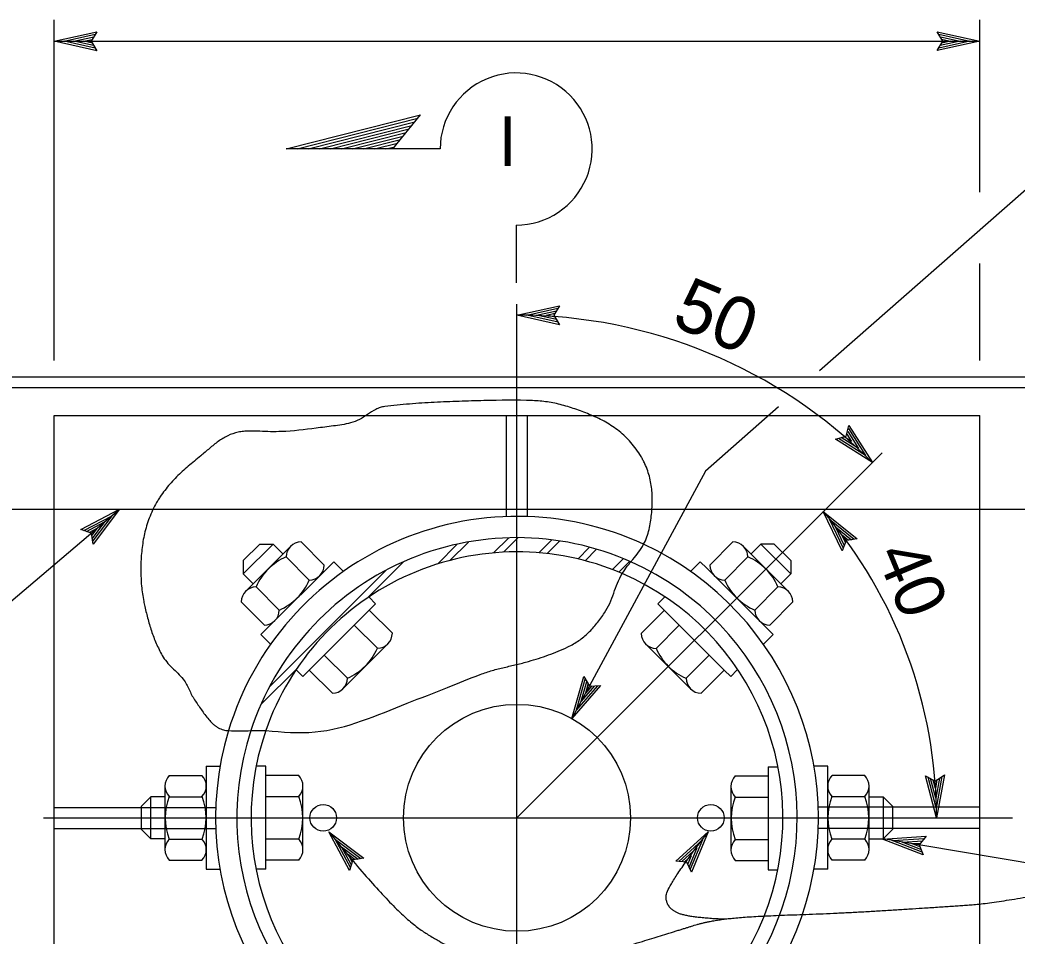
# Model space of a CAD drawing. Extents: x -893 to 867, y -474 to 712.
# Drawn here: x -694.7 to -554, y 455.5 to 584.7 of the extents above; entities that cross this region are included whole.
import ezdxf

# ---------------------------------------------------------------- set-up
doc = ezdxf.new("R2010")
doc.units = 0
for name, color, linetype in [('str_Center-Line-A', 7, 'Continuous'), ('str_Dimensions-A', 7, 'Continuous'), ('str_Misc-Steel-B', 7, 'Continuous'), ('str_Misc-Steel-D', 7, 'Continuous'), ('str_Misc-Steel-E', 7, 'Continuous'), ('str_Text-A', 7, 'Continuous')]:
    doc.layers.add(name, color=color, linetype=linetype)

msp = doc.modelspace()

# ---------------------------------------------------------------- linework, layer by layer
at = {"layer": 'str_Center-Line-A'}
for p, q in [((-624.57, 410.02), (-624.57, 544.65)), ((-691.35, 472.21), (-554.68, 472.21))]:
    msp.add_line(p, q, dxfattribs=at)
at = {"layer": 'str_Dimensions-A'}
for p, q in [((-689.83, 536.71), (-689.83, 584.71)), ((-559.31, 560.41), (-559.31, 584.71)), ((-689.83, 581.71), (-683.83, 583.04)), ((-688.44, 581.71), (-684.06, 582.68)), ((-687.06, 581.7), (-684.24, 582.33)), ((-683.83, 583.04), (-684.63, 581.71)), ((-683.83, 583.04), (-683.83, 583.04)), ((-564.51, 581.71), (-565.31, 583.05)), ((-565.31, 583.05), (-565.31, 583.05)), ((-565.31, 583.05), (-559.31, 581.71)), ((-565.09, 582.69), (-560.69, 581.71)), ((-564.86, 582.33), (-562.07, 581.71)), ((-689.83, 581.71), (-559.31, 581.71)), ((-683.83, 580.37), (-689.83, 581.71)), ((-689.83, 581.71), (-689.83, 581.71)), ((-684.04, 580.72), (-688.45, 581.7)), ((-684.28, 581.08), (-687.06, 581.7)), ((-685.68, 581.7), (-684.47, 581.97)), ((-684.45, 581.43), (-685.68, 581.7)), ((-684.63, 581.71), (-683.83, 580.37)), ((-559.31, 581.71), (-565.31, 580.38)), ((-565.31, 580.38), (-564.51, 581.71)), ((-560.7, 581.7), (-565.07, 580.73)), ((-562.07, 581.71), (-564.9, 581.08)), ((-564.68, 581.98), (-563.45, 581.71)), ((-563.45, 581.71), (-564.66, 581.44)), ((-559.31, 581.71), (-559.31, 581.71)), ((-683.83, 580.37), (-683.83, 580.37)), ((-565.31, 580.38), (-565.31, 580.38)), ((-550.24, 563.05), (-581.9, 535.22)), ((-559.31, 536.71), (-559.31, 550.35)), ((-624.57, 543.08), (-618.57, 544.41)), ((-618.57, 544.41), (-619.37, 543.08)), ((-618.57, 544.41), (-618.57, 544.41)), ((-618.57, 541.74), (-624.57, 543.08)), ((-624.57, 543.08), (-624.57, 543.08)), ((-618.78, 542.1), (-623.19, 543.08)), ((-623.18, 543.08), (-618.8, 544.05)), ((-621.8, 543.08), (-618.98, 543.7)), ((-619.02, 542.46), (-621.8, 543.08)), ((-620.42, 543.08), (-619.21, 543.34)), ((-619.19, 542.8), (-620.42, 543.08)), ((-619.37, 543.08), (-618.57, 541.74)), ((-618.57, 541.74), (-618.57, 541.74)), ((-587.68, 530.14), (-597.99, 521.08)), ((-578.13, 526), (-577.75, 527.51)), ((-577.75, 527.51), (-577.75, 527.51)), ((-577.75, 527.51), (-574.45, 522.32)), ((-579.63, 525.62), (-578.13, 526)), ((-578.05, 526.32), (-577.38, 525.25)), ((-577.93, 526.69), (-576.4, 524.28)), ((-577.84, 527.11), (-575.43, 523.3)), ((-574.45, 522.32), (-579.63, 525.62)), ((-579.63, 525.62), (-579.63, 525.62)), ((-575.44, 523.3), (-579.21, 525.71)), ((-576.4, 524.28), (-578.84, 525.83)), ((-577.38, 525.25), (-578.42, 525.92)), ((-624.57, 472.21), (-573.08, 523.69)), ((-574.45, 522.32), (-574.45, 522.32)), ((-597.99, 521.08), (-616.83, 486.21)), ((-726.88, 476.46), (-680.63, 515.71)), ((-686.07, 512.85), (-680.63, 515.71)), ((-685.67, 512.71), (-681.68, 514.81)), ((-681.69, 514.8), (-684.39, 511.24)), ((-680.63, 515.71), (-684.34, 510.81)), ((-680.63, 515.71), (-680.63, 515.71)), ((-578.69, 509.87), (-581.37, 515.4)), ((-581.37, 515.4), (-581.37, 515.4)), ((-581.37, 515.4), (-576.6, 511.53)), ((-685.26, 512.59), (-682.74, 513.92)), ((-682.74, 513.92), (-684.48, 511.61)), ((-578.55, 510.26), (-580.51, 514.32)), ((-580.5, 514.32), (-577.03, 511.49)), ((-684.59, 512.34), (-686.07, 512.85)), ((-686.07, 512.85), (-686.07, 512.85)), ((-684.9, 512.44), (-683.79, 513.03)), ((-684.34, 510.81), (-684.59, 512.34)), ((-683.79, 513.03), (-684.54, 512.04)), ((-578.41, 510.67), (-579.65, 513.24)), ((-579.65, 513.24), (-577.41, 511.41)), ((-578.25, 511.02), (-578.8, 512.16)), ((-578.8, 512.16), (-577.84, 511.37)), ((-684.34, 510.81), (-684.34, 510.81)), ((-578.14, 511.33), (-578.69, 509.87)), ((-576.6, 511.53), (-578.14, 511.33)), ((-576.6, 511.53), (-576.6, 511.53)), ((-578.69, 509.87), (-578.69, 509.87)), ((-616.83, 486.21), (-615.15, 492.12)), ((-612.8, 490.85), (-616.83, 486.21)), ((-616.17, 487.44), (-614.94, 491.74)), ((-613.21, 490.83), (-616.17, 487.42)), ((-615.51, 488.64), (-614.72, 491.42)), ((-613.64, 490.8), (-615.51, 488.64)), ((-615.15, 492.12), (-615.15, 492.12)), ((-615.15, 492.12), (-614.36, 490.78)), ((-614.86, 489.85), (-614.52, 491.05)), ((-614.03, 490.81), (-614.86, 489.85)), ((-614.36, 490.78), (-612.8, 490.85)), ((-612.8, 490.85), (-612.8, 490.85)), ((-616.83, 486.21), (-616.83, 486.21)), ((-565.41, 472.21), (-566.97, 478.15)), ((-566.97, 478.15), (-566.97, 478.15)), ((-566.97, 478.15), (-565.61, 477.4)), ((-565.61, 477.4), (-564.3, 478.25)), ((-564.3, 478.25), (-565.41, 472.21)), ((-564.3, 478.25), (-564.3, 478.25)), ((-565.47, 473.6), (-566.6, 477.93)), ((-565.52, 474.97), (-566.25, 477.77)), ((-565.57, 476.35), (-565.88, 477.54)), ((-565.34, 477.59), (-565.57, 476.35)), ((-565, 477.78), (-565.52, 474.97)), ((-564.65, 478.02), (-565.46, 473.58)), ((-565.41, 472.21), (-565.41, 472.21)), ((-648.2, 464.8), (-651.09, 470.23)), ((-651.09, 470.23), (-651.09, 470.23)), ((-651.09, 470.23), (-646.18, 466.54)), ((-602.16, 466.1), (-597.6, 470.23)), ((-597.6, 470.23), (-599.98, 464.56)), ((-597.6, 470.23), (-597.6, 470.23)), ((-648.07, 465.2), (-650.19, 469.18)), ((-650.18, 469.17), (-646.6, 466.48)), ((-601.74, 466.07), (-598.4, 469.1)), ((-598.4, 469.09), (-600.13, 464.96)), ((-573, 469.21), (-566.87, 469.6)), ((-567.28, 466.97), (-573, 469.21)), ((-573, 469.21), (-573, 469.21)), ((-545.38, 464.63), (-572.94, 469.24)), ((-567.44, 467.35), (-571.64, 469)), ((-571.63, 469), (-567.16, 469.28)), ((-570.27, 468.79), (-567.39, 468.97)), ((-567.62, 467.74), (-570.27, 468.79)), ((-568.91, 468.57), (-567.67, 468.65)), ((-567.74, 468.11), (-568.91, 468.57)), ((-566.87, 469.6), (-567.87, 468.41)), ((-567.87, 468.41), (-567.28, 466.97)), ((-566.87, 469.6), (-566.87, 469.6)), ((-647.95, 465.61), (-649.3, 468.13)), ((-649.3, 468.13), (-646.98, 466.39)), ((-647.8, 465.97), (-648.4, 467.08)), ((-648.4, 467.08), (-647.41, 466.34)), ((-601.31, 466.05), (-599.2, 467.97)), ((-599.2, 467.97), (-600.31, 465.3)), ((-567.28, 466.97), (-567.28, 466.97)), ((-647.71, 466.28), (-648.2, 464.8)), ((-646.18, 466.54), (-647.71, 466.28)), ((-646.18, 466.54), (-646.18, 466.54)), ((-600.6, 465.98), (-602.16, 466.1)), ((-602.16, 466.1), (-602.16, 466.1)), ((-600.93, 466), (-600, 466.84)), ((-599.98, 464.56), (-600.6, 465.98)), ((-600, 466.84), (-600.47, 465.7)), ((-648.2, 464.8), (-648.2, 464.8)), ((-599.98, 464.56), (-599.98, 464.56))]:
    msp.add_line(p, q, dxfattribs=at)
for centre, radius, start, end in [((-624.57, 472.21), 70.87, 45, 89.9999), ((-631.87, 472.21), 66.46, 0, 40.5444)]:
    msp.add_arc(centre, radius, start, end, dxfattribs=at)
for points in [[(-651.09, 470.23), (-642.07, 459), (-633.7, 453.49), (-623.8, 449.97), (-609.71, 453.93), (-601.79, 456.35), (-597.6, 457.68), (-591.66, 458.34), (-579.06, 458.75), (-565.36, 459.61), (-556.69, 460.2), (-547.2, 462.08)], [(-595.18, 457.9), (-600.69, 458.12), (-603.55, 459.66), (-603.55, 462.52), (-597.6, 470.23)]]:
    msp.add_open_spline(points, degree=2, dxfattribs=at)
at = {"layer": 'str_Misc-Steel-B'}
for p, q in [((-689.83, 515.71), (-689.83, 528.95)), ((-689.83, 528.95), (-559.31, 528.95)), ((-626.07, 514.69), (-626.07, 528.95)), ((-623.07, 514.69), (-623.07, 528.95)), ((-559.31, 515.71), (-559.31, 528.95)), ((-689.83, 428.71), (-689.83, 515.71)), ((-559.31, 428.71), (-559.31, 515.71)), ((-663.17, 508.48), (-660.84, 510.81)), ((-663.17, 506.61), (-658.97, 510.81)), ((-656.5, 510.48), (-662.84, 504.14)), ((-660.84, 510.81), (-658.97, 510.81)), ((-657.57, 509.41), (-658.97, 510.81)), ((-655.02, 511.11), (-651.76, 507.84)), ((-594.11, 511.11), (-597.38, 507.84)), ((-586.29, 504.14), (-592.63, 510.48)), ((-591.56, 509.41), (-590.16, 510.81)), ((-588.29, 510.81), (-590.16, 510.81)), ((-590.16, 510.81), (-585.96, 506.61)), ((-588.29, 510.81), (-585.96, 508.48)), ((-663.17, 508.48), (-663.17, 506.61)), ((-650.42, 508.32), (-659.78, 498.97)), ((-657.13, 509), (-653.87, 505.73)), ((-650.42, 508.32), (-649.04, 506.95)), ((-598.72, 508.32), (-600.09, 506.95)), ((-597.81, 507.42), (-598.72, 508.32)), ((-592, 509), (-595.27, 505.73)), ((-585.96, 508.48), (-585.96, 506.61)), ((-661.77, 505.21), (-663.17, 506.61)), ((-588.45, 498.06), (-597.81, 507.42)), ((-587.36, 505.21), (-585.96, 506.61)), ((-661.36, 504.77), (-658.09, 501.51)), ((-587.78, 504.77), (-591.04, 501.51)), ((-663.47, 502.66), (-660.2, 499.39)), ((-644.51, 502.4), (-645.44, 503.33)), ((-645.42, 501.49), (-644.51, 502.4)), ((-604.7, 502.39), (-603.76, 503.33)), ((-604.7, 502.39), (-595.34, 493.03)), ((-585.66, 502.66), (-588.93, 499.39)), ((-654.77, 492.13), (-645.42, 501.49)), ((-642.15, 498.23), (-645.42, 501.49)), ((-607.06, 498.22), (-603.79, 501.48)), ((-644.26, 496.11), (-647.53, 499.38)), ((-604.94, 496.1), (-601.68, 499.37)), ((-659.78, 498.97), (-660.69, 498.06)), ((-660.69, 498.06), (-659.31, 496.68)), ((-589.82, 496.68), (-588.45, 498.06)), ((-649.11, 490.4), (-642.78, 496.74)), ((-606.43, 496.73), (-600.09, 490.4)), ((-648.49, 491.89), (-651.75, 495.16)), ((-600.72, 491.88), (-597.45, 495.15)), ((-654.77, 492.13), (-655.71, 493.07)), ((-650.6, 489.78), (-653.86, 493.04)), ((-598.61, 489.77), (-595.34, 493.03)), ((-595.34, 493.03), (-594.43, 492.13)), ((-594.43, 492.13), (-593.5, 493.06)), ((-662.1, 484.5), (-659.99, 484.5)), ((-673.61, 478.18), (-668.99, 478.18)), ((-668.39, 479.47), (-666.44, 479.47)), ((-668.39, 479.47), (-668.39, 466.23)), ((-659.98, 479.47), (-661.3, 479.47)), ((-659.98, 478.18), (-659.98, 479.47)), ((-655.36, 478.18), (-659.98, 478.18)), ((-659.98, 464.95), (-659.98, 478.18)), ((-593.79, 478.13), (-589.17, 478.13)), ((-589.17, 479.41), (-587.85, 479.41)), ((-589.17, 479.41), (-589.17, 466.18)), ((-580.75, 479.47), (-582.69, 479.47)), ((-580.75, 478.18), (-580.75, 479.47)), ((-580.75, 464.95), (-580.75, 478.18)), ((-575.52, 478.18), (-580.14, 478.18)), ((-674.22, 476.69), (-674.22, 467.72)), ((-654.75, 467.73), (-654.75, 476.69)), ((-594.39, 476.63), (-594.39, 467.67)), ((-574.92, 467.72), (-574.92, 476.69)), ((-677.51, 473.86), (-676.19, 475.18)), ((-674.22, 475.18), (-676.19, 475.18)), ((-676.19, 469.24), (-676.19, 475.18)), ((-673.61, 475.19), (-668.99, 475.19)), ((-655.36, 475.19), (-659.98, 475.19)), ((-593.79, 475.14), (-589.17, 475.14)), ((-575.52, 475.19), (-580.14, 475.19)), ((-574.92, 475.18), (-572.94, 475.18)), ((-571.62, 473.86), (-572.94, 475.18)), ((-572.94, 475.18), (-572.94, 469.24)), ((-689.83, 473.65), (-667, 473.65)), ((-677.51, 470.56), (-677.51, 473.86)), ((-559.31, 473.71), (-582.08, 473.71)), ((-571.62, 473.86), (-571.62, 470.56)), ((-689.83, 470.71), (-667.06, 470.71)), ((-677.51, 470.56), (-676.19, 469.24)), ((-559.31, 470.71), (-582.08, 470.71)), ((-571.62, 470.56), (-572.94, 469.24)), ((-674.22, 469.24), (-676.19, 469.24)), ((-673.61, 469.22), (-668.99, 469.22)), ((-655.36, 469.22), (-659.98, 469.22)), ((-593.79, 469.17), (-589.17, 469.17)), ((-575.52, 469.22), (-580.14, 469.22)), ((-574.92, 469.24), (-572.94, 469.24)), ((-673.61, 466.23), (-668.99, 466.23)), ((-668.39, 466.23), (-668.39, 464.95)), ((-655.36, 466.23), (-659.98, 466.23)), ((-593.79, 466.18), (-589.17, 466.18)), ((-589.17, 466.18), (-589.17, 464.89)), ((-575.52, 466.23), (-580.14, 466.23)), ((-668.39, 464.95), (-666.44, 464.95)), ((-659.98, 464.95), (-661.3, 464.95)), ((-589.17, 464.89), (-587.85, 464.89)), ((-580.75, 464.95), (-582.69, 464.95))]:
    msp.add_line(p, q, dxfattribs=at)
for centre, radius in [((-624.57, 472.21), 16), ((-651.89, 472.21), 1.88), ((-597.24, 472.21), 1.88)]:
    msp.add_circle(centre, radius, dxfattribs=at)
for centre, radius, start, end in [((-624.57, 472.21), 42.5, 65.1621, 163.1799), ((-624.57, 472.21), 42.5, 163.1799, 65.162), ((-654.99, 508.96), 2.15, 90.9647, 179.0353), ((-594.15, 508.96), 2.15, 0.9647, 89.0353), ((-653.93, 501.57), 8.09, 113.3259, 156.6741), ((-653.9, 507.88), 2.15, 270.9647, 359.0353), ((-595.23, 507.88), 2.15, 180.9647, 269.0353), ((-595.2, 501.57), 8.09, 23.3259, 66.6741), ((-661.29, 508.93), 8.09, 293.3259, 336.6741), ((-587.84, 508.93), 8.09, 203.3259, 246.6741), ((-661.32, 502.62), 2.15, 90.9647, 179.0353), ((-587.81, 502.62), 2.15, 0.9647, 89.0353), ((-660.24, 501.54), 2.15, 270.9647, 359.0353), ((-588.89, 501.54), 2.15, 180.9647, 269.0353), ((-644.3, 498.26), 2.15, 270.9647, 359.0353), ((-604.91, 498.25), 2.15, 180.9647, 269.0353), ((-651.69, 499.32), 8.09, 293.3259, 336.6741), ((-597.52, 499.31), 8.09, 203.3259, 246.6741), ((-650.63, 491.92), 2.15, 270.9647, 359.0353), ((-598.57, 491.92), 2.15, 180.9647, 269.0353), ((-672.07, 476.69), 2.15, 135.9647, 224.0353), ((-670.54, 476.69), 2.15, 315.9647, 44.0353), ((-656.9, 476.69), 2.15, 315.9647, 44.0353), ((-592.24, 476.63), 2.15, 135.9647, 224.0353), ((-578.6, 476.69), 2.15, 135.9647, 224.0353), ((-577.07, 476.69), 2.15, 315.9647, 44.0353), ((-666.09, 472.21), 8.09, 158.3259, 201.6741), ((-676.51, 472.21), 8.09, 338.3259, 21.6741), ((-662.87, 472.21), 8.09, 338.3259, 21.6741), ((-586.27, 472.15), 8.09, 158.3259, 201.6741), ((-572.63, 472.21), 8.09, 158.3259, 201.6741), ((-583.04, 472.21), 8.09, 338.3259, 21.6741), ((-672.07, 467.73), 2.15, 135.9647, 224.0353), ((-670.54, 467.73), 2.15, 315.9647, 44.0353), ((-656.9, 467.73), 2.15, 315.9647, 44.0353), ((-592.24, 467.67), 2.15, 135.9647, 224.0353), ((-578.6, 467.73), 2.15, 135.9647, 224.0353), ((-577.07, 467.73), 2.15, 315.9647, 44.0353)]:
    msp.add_arc(centre, radius, start, end, dxfattribs=at)
for points in [[(-608.51, 508.3), (-608.22, 508.65), (-607.42, 509.65), (-606.71, 510.77), (-606.26, 511.81), (-605.94, 512.87), (-605.73, 513.93), (-605.6, 514.99), (-605.49, 517.03), (-605.63, 519.08), (-606.13, 521.12), (-606.54, 522.14), (-606.8, 522.65), (-607.08, 523.15), (-608.52, 525.14), (-610.17, 526.72), (-612.04, 527.98), (-613.05, 528.51), (-614.13, 528.99), (-616.14, 529.77), (-617.16, 530.1), (-618.21, 530.41), (-620.28, 530.85), (-622.37, 531.03), (-629.23, 531.03), (-632.74, 530.93), (-636.24, 530.78), (-639.73, 530.55), (-641.48, 530.39), (-643.23, 530.2), (-643.87, 530.05), (-644.48, 529.79), (-645.65, 529.09), (-646.8, 528.36), (-648.05, 527.88), (-650.47, 527.46), (-652.9, 527.14), (-657.78, 526.67), (-659.31, 526.65), (-660.84, 526.72), (-662.37, 526.74), (-663.14, 526.7), (-663.52, 526.65), (-663.9, 526.58), (-665.36, 526.08), (-666.69, 525.28), (-667.94, 524.29), (-669.18, 523.24), (-670.94, 521.77), (-672.58, 520.27), (-674.07, 518.61), (-674.75, 517.68), (-675.08, 517.18), (-675.39, 516.66), (-676.43, 514.48), (-677.1, 512.27), (-677.47, 510.03), (-677.62, 507.77), (-677.61, 506.33), (-677.52, 504.89), (-677.21, 502.73), (-677.06, 502.02), (-676.6, 500.16), (-676.05, 498.35), (-675.35, 496.59), (-674.94, 495.73), (-674.46, 494.88), (-673.79, 493.98), (-673, 493.17), (-672.21, 492.39), (-671.5, 491.55), (-671.08, 490.85), (-670.72, 490.12), (-670.36, 489.38), (-669.92, 488.67), (-669.45, 487.99), (-668.96, 487.28), (-667.91, 485.93), (-667.35, 485.37), (-667.03, 485.12), (-666.69, 484.91), (-665.98, 484.61), (-665.25, 484.5), (-662.1, 484.5)], [(-609.73, 506.65), (-609.02, 507.68), (-608.51, 508.3)], [(-659.99, 484.5), (-653.05, 484.32), (-640.08, 488.36), (-634.36, 490.58), (-629.75, 492.42), (-628.07, 492.98), (-626.36, 493.42), (-624.64, 493.82), (-622.93, 494.27), (-620.13, 495.17), (-618.76, 495.7), (-617.39, 496.3), (-615.86, 497.2), (-614.49, 498.32), (-613.29, 499.64), (-612.74, 500.35), (-612.23, 501.1), (-611.5, 502.45), (-610.93, 503.88), (-610.39, 505.3), (-609.73, 506.65)]]:
    msp.add_spline(points, degree=3, dxfattribs=at)
at = {"layer": 'str_Misc-Steel-D'}
for p, q in [((-760.57, 534.39), (-500.57, 534.39)), ((-760.91, 532.86), (-500.57, 532.86)), ((-760.57, 515.71), (-500.57, 515.71))]:
    msp.add_line(p, q, dxfattribs=at)
at = {"layer": 'str_Misc-Steel-E'}
for p, q in [((-635.8, 507.98), (-632.99, 510.79)), ((-634.02, 508.49), (-631.41, 511.09)), ((-627.87, 509.55), (-625.74, 511.68)), ((-626.49, 509.65), (-624.44, 511.7)), ((-621.49, 509.57), (-619.66, 511.39)), ((-620.32, 509.46), (-618.54, 511.24)), ((-615.99, 508.7), (-614.33, 510.35)), ((-614.96, 508.45), (-613.35, 510.07)), ((-645.71, 503.16), (-640.62, 508.25)), ((-640.62, 508.25), (-640.54, 508.33)), ((-611.12, 507.2), (-609.58, 508.74)), ((-610.21, 506.84), (-608.68, 508.37)), ((-659.47, 490.67), (-643.04, 507.11)), ((-660.69, 488.18), (-655.54, 493.33))]:
    msp.add_line(p, q, dxfattribs=at)
for radius, start, end in [(39.5, 66.0217, 161.8608), (37.5, 66.6952, 160.8579), (39.5, 161.8608, 66.0217), (37.5, 160.8579, 66.6948)]:
    msp.add_arc((-624.57, 472.21), radius, start, end, dxfattribs=at)
at = {"layer": 'str_Text-A'}
for p, q in [((-657.11, 566.51), (-638.16, 571.34)), ((-642.08, 566.51), (-638.16, 571.34)), ((-655.55, 566.51), (-638.57, 570.84)), ((-654, 566.51), (-638.97, 570.34)), ((-652.44, 566.51), (-639.38, 569.84)), ((-650.88, 566.51), (-639.79, 569.34)), ((-649.32, 566.51), (-640.19, 568.84)), ((-647.76, 566.51), (-640.6, 568.34)), ((-646.2, 566.51), (-641, 567.84)), ((-644.65, 566.51), (-641.41, 567.34)), ((-643.09, 566.51), (-641.81, 566.83)), ((-635.41, 566.51), (-657.11, 566.51)), ((-624.69, 555.79), (-624.69, 547.64))]:
    msp.add_line(p, q, dxfattribs=at)
msp.add_arc((-624.69, 566.51), 10.72, 269.9995, 180, dxfattribs=at)

# ---------------------------------------------------------------- texts
msp.add_text('I', height=7, dxfattribs=at).set_placement((-627.18, 564.13))
for s, height, rotation, p in [('50', 7.5, 337.5001, (-603, 541.73)), ('40', 7, 292.4999, (-574.01, 509.41))]:
    msp.add_text(s, height=height, rotation=rotation, dxfattribs=at).set_placement(p)

doc.saveas('drawing.dxf')
